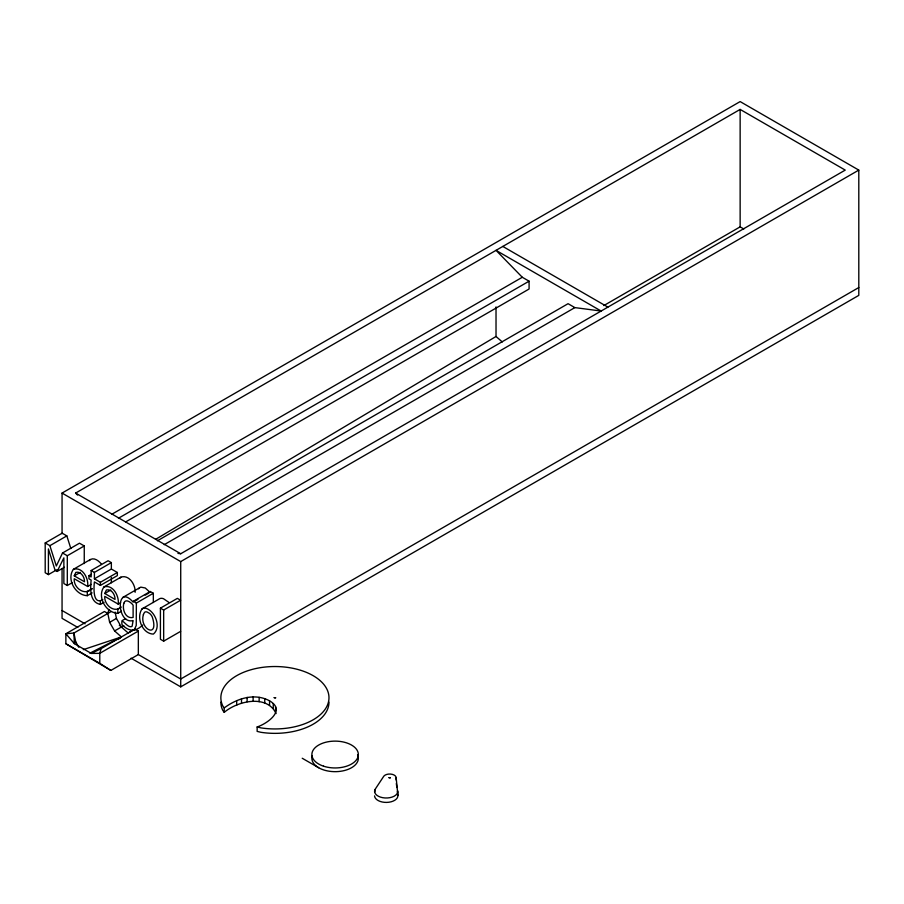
<?xml version="1.0" encoding="UTF-8"?>
<svg xmlns="http://www.w3.org/2000/svg" width="904" height="904" viewBox="0 0 904 904"><rect width="100%" height="100%" fill="white"/><g stroke="black" fill="none" stroke-linecap="round" stroke-linejoin="round"><path stroke-width="1.36" d="M74.241 575.859L75.834 572.345C80.942 571.023 84.773 577.249 84.479 581.769L74.241 575.859L80.298 572.368M104.785 593.499L106.378 589.973C111.486 588.651 115.305 594.889 115.023 599.409L104.785 593.499L110.83 589.996M153.33 602.505L153.33 593.261L150.256 591.499L133.306 601.284L133.114 602.132C115.746 582.323 116.288 624.867 133.114 620.551L132.108 626.291C127.509 629.421 120.605 615.059 121.995 624.596C128.718 631.534 135.193 632.303 142.696 625.059M150.256 591.499L150.064 592.346L145.25 587.984L140.775 587.125L122.639 597.499M118.13 639.512L121.385 636.947L114.605 630.935L109.644 622.336L107.825 613.454L108.921 609.386M138.335 654.564L138.335 631.071L134.945 629.116L101.045 648.688L99.779 653.332L99.779 663.31L110.853 670.429L138.335 654.564L180.721 679.028L858.8 287.54M84.253 563.542L84.253 545.948L79.484 543.202L62.534 552.988L56.319 565.972L49.878 545.677L45.2 542.976L45.2 572.752L48.409 574.605L56.884 569.712M48.409 574.605L48.409 548.943L55.076 570.254L57.155 571.452L63.868 557.87L63.868 583.532L67.303 585.509L72.139 582.718M374.866 791.927L374.866 789.723L383.398 776.807A6.486 3.74 0 0 1 390.517 774.061A6.486 3.74 0 0 1 396.155 777.779L397.907 795.463A11.673 6.746 0 0 1 386.607 802.413A11.673 6.746 0 0 1 374.561 795.893M111.215 611.499L73.925 633.026L75.733 641.908L74.343 643.637L91.304 653.434L99.779 653.332L138.335 631.071M142.097 608.833C135.905 617.353 142.199 633.794 153.375 634.099C161.387 627.523 155.601 611.929 146.527 608.482A10.904 6.294 60 0 0 142.097 608.833L159.047 599.047A10.904 6.294 60 0 1 163.477 598.697L168.856 602.38M138.561 588.786L139.589 587.713M101.327 563.994C98.852 560.966 94.4 557.271 90.366 559.531L73.416 569.317C66.274 579.136 75.36 595.227 87.292 595.691L92.129 592.9M89.281 560.661L90.366 559.531M135.137 592.289C135.679 584.944 129.102 574.322 120.899 577.159L103.949 586.945C96.818 596.764 105.892 612.856 117.825 613.319L121.452 611.228M119.814 578.289L120.899 577.159M134.221 629.952L136.244 625.421L136.368 603.058L153.33 593.261M155.578 539.372L496.025 336.48L496.025 306.908M133.012 630.144L128.165 633.026L119.305 625.195M62.06 533.62L62.06 493.075L740.139 101.587L858.8 170.099L858.8 295.371L180.721 686.859L131.069 658.202M77.563 495.064L75.62 493.075L740.139 109.418L845.24 170.099L180.721 553.756L177.952 553.395M45.2 542.976L62.15 533.19L66.828 535.891L70.851 548.57M49.878 545.677L66.828 535.891M111.667 514.342L522.297 277.268L529.089 281.178L529.089 289.009L125.78 521.857M118.447 518.252L529.089 281.178M62.534 552.988L67.303 555.734L84.253 545.948M57.155 571.452L64.421 567.26M104.028 602.324L100.4 604.426C89.338 602.267 90.366 588.368 91.146 580.063L88.954 578.797L88.954 575.678L91.146 576.944L91.146 570.526L108.107 560.74L111.361 562.616L111.361 569.034L94.411 578.82L94.411 572.401L111.361 562.616M88.954 575.678L91.372 574.277M157.443 540.773L568.074 303.687L574.854 307.609L601.126 311.032L496.025 250.351L522.297 277.268M91.937 588.685C84.75 596.493 73.314 587.623 74.241 578.741L87.654 586.481L91.281 584.391M164.223 544.683L574.854 307.609M94.411 578.82L100.4 582.289L117.35 572.492L117.35 575.611L100.4 585.408L94.411 581.939C93.858 586.413 92.366 605.669 102.819 599.646M87.1 591.487L92.129 588.798M603.827 305.563L740.139 226.859L743.8 228.983M62.06 493.075L180.721 561.587L858.8 170.099M121.26 607.013C114.107 613.68 103.903 604.527 104.785 596.369L118.187 604.109L120.605 602.719M117.633 609.115L120.243 607.827M134.323 601.431L137.962 599.341M145.228 595.137L148.855 593.047M109.644 622.336L116.424 618.415L115.124 612.076M121.995 620.675L125.633 618.573M114.605 630.935L123.803 625.624L121.385 627.014L116.424 618.415M160.415 608.155L177.365 598.369L180.619 600.245L163.669 610.03L160.415 608.155L160.415 639.275L163.669 641.151L180.619 631.365M328.977 702.148A54.059 31.211 0 0 1 260.917 732.296L257.143 731.392L257.143 726.974C267.471 723.494 286.263 710.261 269.561 700.826C254.713 692.701 236.927 698.385 224.215 707.934L224.215 712.352C237.662 700.928 266.996 694.136 276.104 713.572M89.903 653.174L121.385 636.947L83.326 649.637M91.304 653.434L101.045 648.688M73.416 569.317C82.501 566.446 88.886 578.594 87.654 586.481M103.949 586.945C113.034 584.074 119.418 596.222 118.187 604.109M257.143 726.974L260.917 727.878A54.059 31.211 0 0 0 328.773 700.453A54.059 31.211 0 0 0 270.206 666.644A54.059 31.211 0 0 0 222.7 705.809L224.215 707.934M502.805 246.43L607.906 307.111M75.62 493.075L180.721 553.756M111.361 569.034L117.35 572.492M91.146 570.526L94.411 572.401M133.306 601.284L136.368 603.058M107.825 613.454L104.435 611.499L65.868 633.76L65.868 643.738L110.853 670.429M62.06 610.516L85.066 623.805M77.8 627.432L62.06 618.347L62.06 568.571M302.23 758.253L318.671 767.733M65.868 643.738L99.779 663.31M496.025 336.48L502.262 341.927M224.215 712.352L222.7 710.228A54.059 31.211 0 0 1 220.858 702.148M75.733 641.908L78.84 647.287M396.325 783.519L396.856 787.497M397.387 791.486L397.907 795.463M740.139 109.418L740.139 226.859M396.155 777.779L396.155 779.982M275.584 706.838L275.584 711.256M273.257 703.606L273.257 708.013M269.561 700.826L269.561 705.233M264.748 698.69L264.748 703.109M259.143 697.346L259.143 701.764M253.12 696.894L253.12 701.301M247.108 697.346L247.108 701.764M241.504 698.69L241.504 703.109M236.69 700.826L236.69 705.233M180.721 561.587L180.721 686.859M163.669 610.03L163.669 641.151M117.825 609.228L117.825 613.319M111.361 577.464L111.361 582.775M100.4 582.289L100.4 585.408M100.4 601.047L100.4 604.426M87.292 591.589L87.292 595.691M67.303 555.734L67.303 585.509M357.555 754.772A23.244 13.424 0 0 1 336.118 771.654A23.244 13.424 0 0 1 312.208 755.913M397.907 791.045A11.673 6.746 0 0 1 385.081 797.972A11.673 6.746 0 0 1 374.866 789.723M274.206 697.673L275.63 697.786L274.206 697.673M143.42 614.517C138.911 629.161 159.59 639.546 152.267 616.957A6.192 3.571 60 0 0 149.567 613.42L147.171 612.042A6.238 3.605 60 0 0 144.448 612.449L143.42 614.517M123.859 603.239C121.995 609.251 125.464 619.183 133.114 617.455L133.114 605.194C131.351 602.561 125.328 597.985 123.859 603.239M389.036 777.677L390.313 777.779L389.036 777.677M73.925 633.026L65.868 633.76L74.343 643.637L73.925 633.026M323.485 766.163A23.244 13.424 0 0 0 358.346 754.535A23.244 13.424 0 0 0 323.485 742.918A23.244 13.424 0 0 0 323.485 766.163"/></g></svg>
